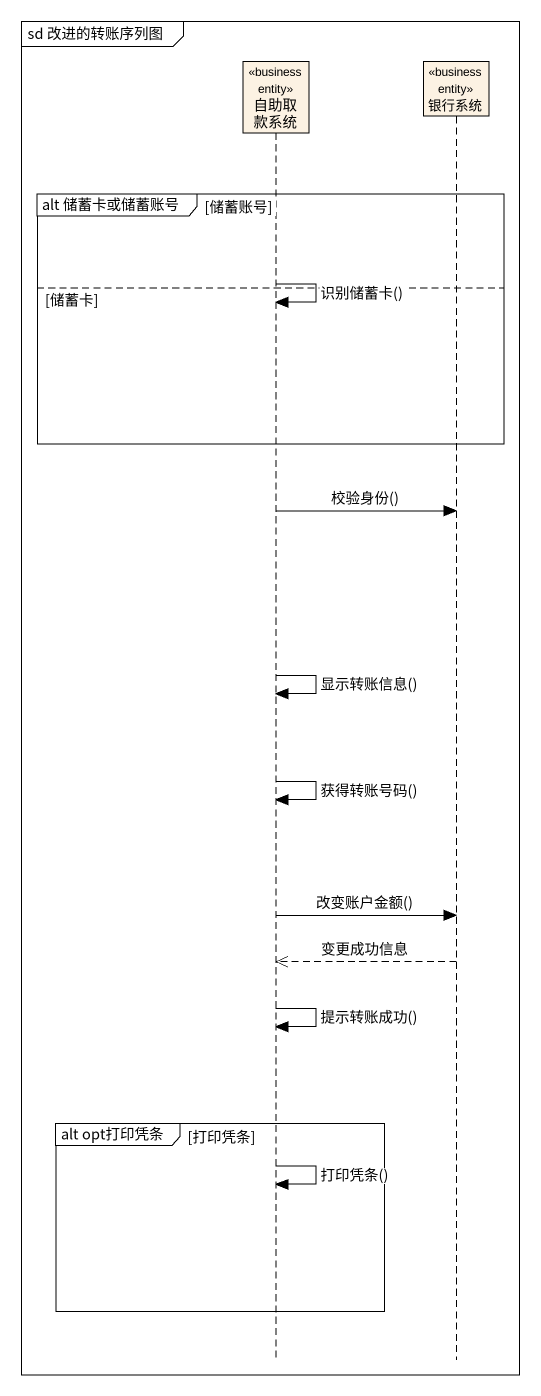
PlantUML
@startuml
mainframe sd 改进的转账序列图
hide footbox
participant 自助取款系统 <<business entity>>
participant 银行系统 <<business entity>>

group alt 储蓄卡或储蓄账号 [储蓄账号]
  自助取款系统 -> 自助取款系统 : 识别储蓄卡()
else 储蓄卡
end
自助取款系统 -> 银行系统 : 校验身份()
自助取款系统 -> 自助取款系统 : 显示转账信息()
自助取款系统 -> 自助取款系统 : 获得转账号码()
自助取款系统 -> 银行系统 : 改变账户金额()
银行系统 -->> 自助取款系统 : 变更成功信息
自助取款系统 -> 自助取款系统 : 提示转账成功()
group alt opt打印凭条 [打印凭条]
  自助取款系统 -> 自助取款系统 : 打印凭条()
end
@enduml
